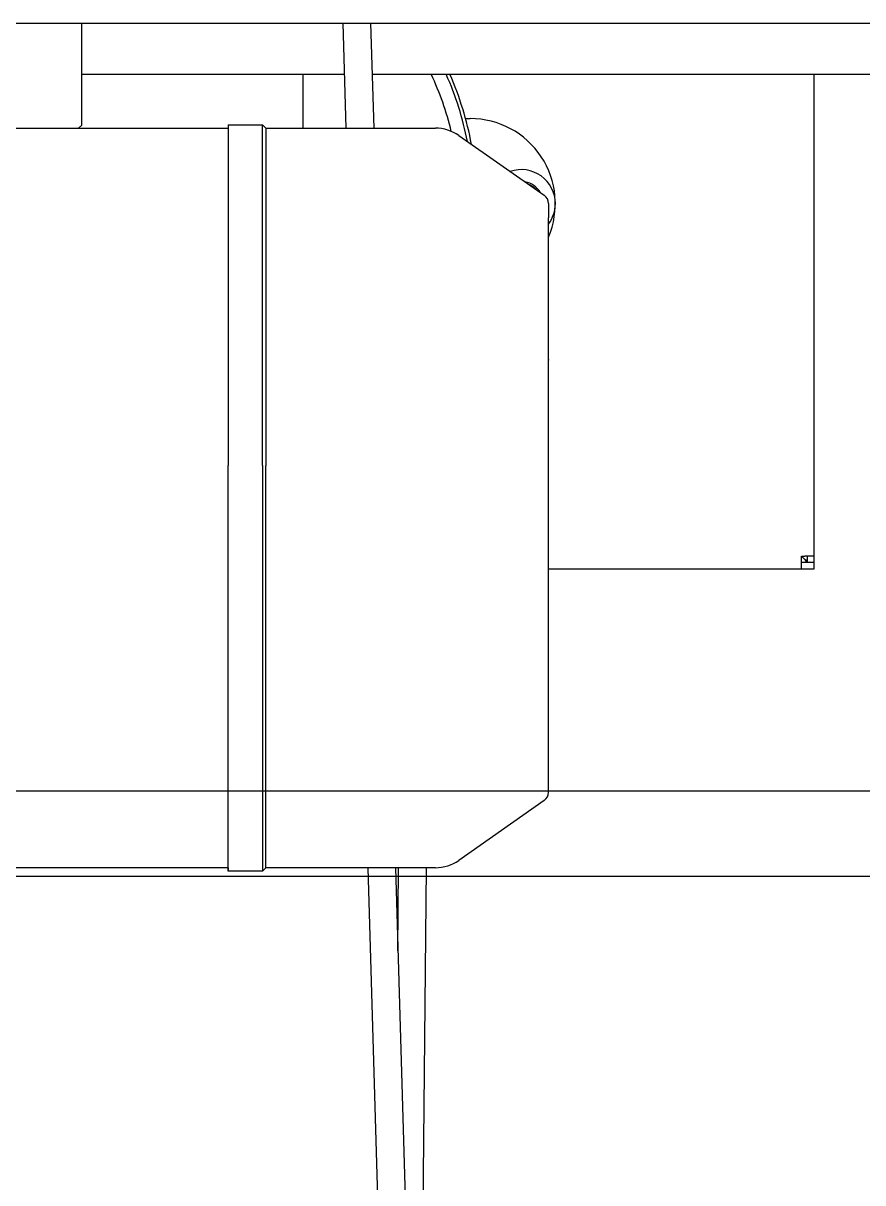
# Model space of a CAD drawing. Extents: x -599358 to 2865263, y -1062760 to 486533.
# Drawn here: x 1856572 to 1856959, y -666736 to -666201 of the extents above; entities that cross this region are included whole.
import ezdxf

# ---------------------------------------------------------------- set-up
doc = ezdxf.new("R2010")
doc.units = 0
for name, color, linetype in [('A-LIN-V', 9, 'Continuous'), ('EWHS5T6M-1', 7, 'Continuous'), ('EWHS5T6M-3', 7, 'Continuous'), ('FHSGH10105-主梁-06', 7, 'Continuous'), ('零件1^葫芦小车', 7, 'Continuous')]:
    doc.layers.add(name, color=color, linetype=linetype)

# ---------------------------------------------------------------- blocks, each defined once
blk = doc.blocks.new('G$C20E3758E-M')
at = {"color": 3}
blk.add_line((-964.86, 2745.13), (-964.86, 2744.13), dxfattribs=at)
at = {"layer": 'EWHS5T6M-1', "color": 3, "linetype": 'Continuous'}
for p, q in [((-942.86, 2962.31), (-942.86, 2978.13)), ((-792.88, 2836.62), (-792.88, 2978.13)), ((-792.88, 2832.88), (-792.88, 2978.13)), ((-895.21, 2965.13), (-893.87, 2965.13)), ((-795.62, 2835.62), (-796.61, 2836.62)), ((-796.61, 2836.62), (-795.61, 2836.62)), ((-796.61, 2835.62), (-796.61, 2836.62)), ((-795.61, 2835.62), (-796.61, 2836.62)), ((-792.88, 2836.62), (-795.61, 2836.62)), ((-794.88, 2834.88), (-794.88, 2836.62)), ((-792.88, 2834.88), (-792.88, 2836.62)), ((-796.61, 2832.88), (-796.61, 2835.62)), ((-796.61, 2834.88), (-792.88, 2834.88)), ((-794.88, 2834.88), (-792.88, 2834.88)), ((-792.88, 2832.88), (-792.88, 2834.88)), ((-870.87, 2832.88), (-796.61, 2832.88)), ((-870.87, 2832.88), (-792.88, 2832.88)), ((-796.61, 2832.88), (-792.88, 2832.88))]:
    blk.add_line(p, q, dxfattribs=at)
for centre, radius, start, end in [((-986.86, 2940.13), 89.99, 13.6474, 24.975), ((-986.86, 2940.13), 93.99, 11.1841, 23.8445), ((-986.86, 2940.13), 94.99, 10.5591, 23.5782), ((-893.87, 2940.13), 25, 336.9261, 90), ((-878.87, 2940.13), 10, 0, 108.9767), ((-878.87, 2940.13), 6.5, 29.7951, 80.2049), ((-878.87, 2940.13), 6, 43.5764, 66.4236), ((-878.87, 2940.13), 10, 323.1301, 0)]:
    blk.add_arc(centre, radius, start, end, dxfattribs=at)
for points in [[(-795.62, 2835.62), (-795.49, 2835.42), (-795.37, 2835.23), (-795.13, 2834.96), (-795.01, 2834.88), (-794.88, 2834.88)], [(-794.88, 2834.89), (-794.88, 2835.01), (-794.96, 2835.13), (-795.23, 2835.37), (-795.42, 2835.5), (-795.61, 2835.62)]]:
    blk.add_open_spline(points, degree=3, knots=[0, 0, 0, 0, 0.5, 0.5, 1, 1, 1, 1], dxfattribs=at)
at = {"layer": 'EWHS5T6M-3', "color": 3, "linetype": 'Continuous'}
for p, q in [((-1308.83, 2993.13), (-726.88, 2993.13)), ((-1007.86, 2963.18), (-1007.86, 2993.13)), ((-1007.86, 2963.18), (-1008.82, 2962.31)), ((-964.86, 2963.31), (-964.86, 2863.27)), ((-964.86, 2963.31), (-954.86, 2963.31)), ((-954.86, 2863.27), (-954.86, 2963.31)), ((-954.86, 2963.31), (-953.86, 2962.31)), ((-1051.35, 2962.31), (-964.86, 2962.31)), ((-953.86, 2962.31), (-953.86, 2863.18)), ((-953.86, 2962.31), (-904.07, 2962.31)), ((-897.19, 2960.14), (-872.15, 2942.61)), ((-870.87, 2940.15), (-870.87, 2935.97)), ((-870.87, 2935.9), (-870.87, 2935.97)), ((-870.87, 2894.34), (-870.87, 2935.9)), ((-870.87, 2894.34), (-870.87, 2894.16)), ((-870.87, 2861.25), (-870.87, 2894.16)), ((-964.86, 2744.13), (-964.86, 2863.27)), ((-954.86, 2863.27), (-954.86, 2744.13)), ((-953.86, 2745.13), (-953.86, 2863.18)), ((-870.87, 2827.15), (-870.87, 2861.25)), ((-870.87, 2827.15), (-870.87, 2832.88)), ((-870.87, 2777.43), (-870.87, 2826.96)), ((-870.87, 2777.43), (-870.87, 2826.96)), ((-870.87, 2767.29), (-870.87, 2777.34)), ((-870.87, 2767.29), (-870.87, 2777.34)), ((-872.15, 2764.83), (-897.19, 2747.3)), ((-872.15, 2764.83), (-897.19, 2747.3)), ((-964.86, 2745.13), (-1051.35, 2745.13)), ((-964.86, 2745.13), (-1051.35, 2745.13)), ((-953.86, 2745.13), (-954.86, 2744.13)), ((-953.86, 2745.13), (-954.86, 2744.13)), ((-904.07, 2745.13), (-953.86, 2745.13)), ((-904.07, 2745.13), (-953.86, 2745.13)), ((-954.86, 2744.13), (-964.86, 2744.13)), ((-954.86, 2744.13), (-964.86, 2744.13))]:
    blk.add_line(p, q, dxfattribs=at)
for centre, radius, start, end in [((-904.07, 2950.31), 12, 55, 90), ((-873.87, 2940.15), 3, 0, 55), ((-874.38, 2935.9), 3.51, 359.9999, 1.295), ((-890.38, 2894.16), 19.51, 359.9992, 0.5496), ((-890.38, 2827.15), 19.51, 359.4504, 0.0008), ((-890.38, 2827.15), 19.51, 359.4504, 0.0008), ((-874.38, 2777.43), 3.51, 358.705, 0.0001), ((-874.38, 2777.43), 3.51, 358.705, 0.0001), ((-873.87, 2767.29), 3, 305, 0), ((-873.87, 2767.29), 3, 305, 0), ((-904.07, 2757.13), 12, 270, 305), ((-904.07, 2757.13), 12, 270, 305)]:
    blk.add_arc(centre, radius, start, end, dxfattribs=at)
at = {"layer": 'FHSGH10105-主梁-06', "color": 3, "linetype": 'Continuous'}
for p, q in [((-1007.86, 2978.13), (-930.67, 2978.13)), ((-922.63, 2978.13), (-717.88, 2978.13)), ((-792.88, 2978.13), (-720.76, 2978.13)), ((-4195.59, 2767.7), (1105.4, 2767.7)), ((-4325.26, 2742.7), (1105.4, 2742.7))]:
    blk.add_line(p, q, dxfattribs=at)
at = {"layer": '零件1^葫芦小车', "color": 3, "linetype": 'Continuous'}
for p, q in [((-930.21, 2962.31), (-931.11, 2993.13)), ((-923.07, 2993.13), (-922.17, 2962.31)), ((-917.19, 2518.36), (-923.84, 2745.13)), ((-915.8, 2745.13), (-909.13, 2518.03)), ((-915.08, 2720.7), (-914.85, 2745.13)), ((-906.81, 2745.13), (-907.82, 2636.05))]:
    blk.add_line(p, q, dxfattribs=at)

msp = doc.modelspace()

# ---------------------------------------------------------------- block references
at = {"layer": 'A-LIN-V', "xscale": 1.571585729816195, "yscale": 1.571585729816195, "zscale": 1.571585729816195}
msp.add_blockref('G$C20E3758E-M', (1858183.02, -670905.27), dxfattribs=at)

doc.saveas('drawing.dxf')
